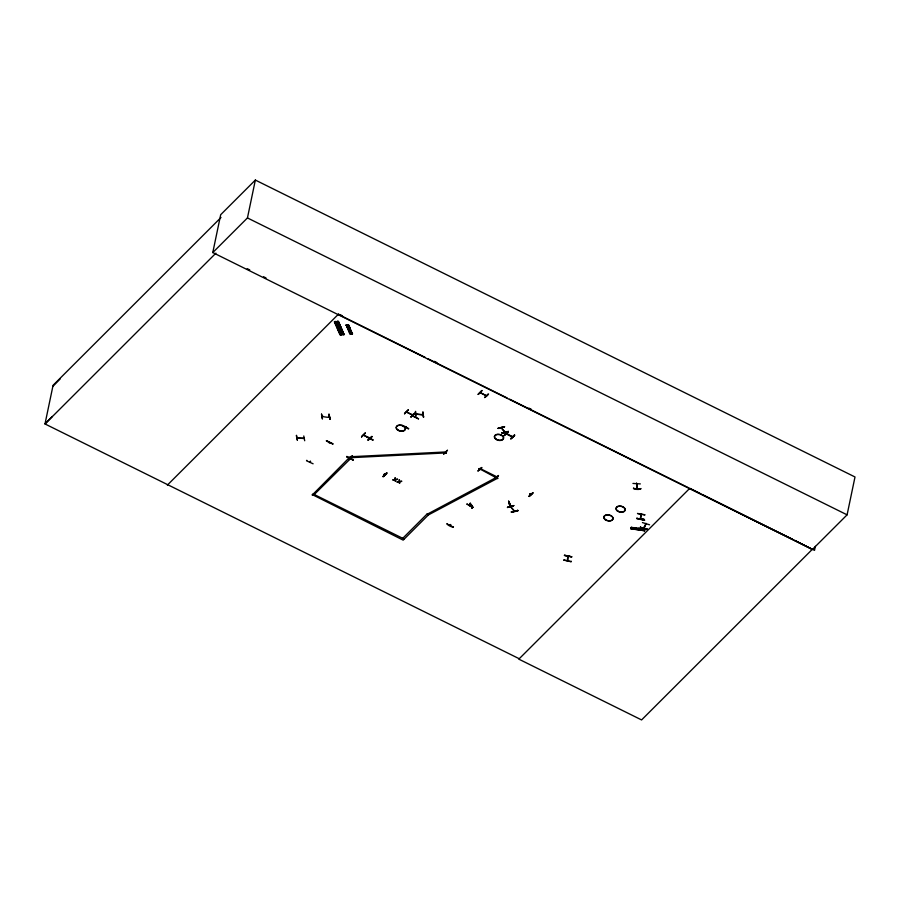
<?xml version="1.0" encoding="UTF-8"?>
<svg xmlns="http://www.w3.org/2000/svg" width="900" height="900" viewBox="0 0 900 900"><rect width="100%" height="100%" fill="white"/><g stroke="black" fill="none" stroke-linecap="round" stroke-linejoin="round"><path stroke-width="1.35" d="M631.226 528.964L631.305 527.366L644.614 529.144L644.535 530.752M632.61 529.121L632.655 527.546M486.529 395.707L480.285 392.591M506.767 434.228L507.004 433.519L506.723 434.239L506.284 433.406M512.572 436.905L511.942 436.162M384.874 474.109L384.03 474.548L384.919 474.165M412.729 415.215L406.361 412.031L407.002 412.358M412.853 415.091L406.586 411.93M479.846 469.215L479.093 468.596M530.044 494.257L530.46 493.605L530.876 494.483L530.257 493.74M412.121 415.8L418.534 418.725M418.5 418.973L412.155 415.553M631.215 529.211L631.26 528.637L644.569 530.73L631.226 528.874M631.26 527.94L631.305 527.366L631.26 527.94L644.569 529.729L644.636 529.009M644.524 530.989L644.569 530.415M644.569 529.717L631.294 527.67M644.299 527.94L644.141 527.288M644.051 527.31L644.119 528.345L646.189 523.474M309.859 462.049L310.309 461.216L310.185 461.767M310.579 461.363L310.466 461.914M329.704 442.598L329.152 442.496M450.349 525.555L450.574 524.509L450.09 525.476M450.697 525.24L450.473 524.565M636.795 483.851L636.604 483.165L636.84 483.851M636.784 483.806L637.256 488.554L637.279 487.62M640.867 488.52C641.306 489.87 632.869 489.848 633.521 487.935M640.822 488.858L633.476 488.52M564.435 555.536L571.781 556.875L564.502 555.221M567.259 560.779L567.889 556.267M567.731 559.98L567.574 560.891L568.238 556.234M571.185 561.217L571.084 561.791L563.839 559.946M636.761 518.625C650.925 520.808 643.14 520.875 636.851 518.096M644.805 514.969L637.481 513.472L644.85 514.755M640.991 514.519L640.294 519.03L640.485 518.141M640.586 519.053L641.273 514.462M644.096 519.998L644.197 519.424L641.745 518.985L644.197 519.435M571.118 561.555L563.794 560.149M636.784 518.434L644.141 519.694M212.782 252.562L220.691 214.695L255.352 180.067L855 476.978L847.091 514.834L812.43 549.461L212.782 252.562L247.444 217.935L255.352 180.067M296.516 435.308L297.382 440.134M297.326 440.156L296.359 435.577M297.765 437.591L297.675 437.985M303.772 435.971L304.706 440.752M303.57 438.491L303.457 437.873M306.81 460.282L306.54 460.8L313.11 463.793M321.559 414.113L322.447 419.029L321.536 414.135M322.2 416.745L322.897 416.171M346.489 325.204L350.618 333.9L346.275 324.945M346.657 325.834L349.009 325.676M346.916 326.419L349.267 326.261M329.017 414.259L330.176 419.4L328.973 414.225M497.835 478.114L428.377 514.935L403.166 540.124L312.3 494.606M328.59 416.441C332.19 418.68 319.016 415.789 322.819 416.565M347.299 327.308L349.65 327.15M313.02 493.897L403.988 538.931M347.636 328.095L349.999 327.938M348.019 328.973L350.381 328.815M314.257 494.505L351.506 457.661L446.389 452.891L446.411 452.239M326.407 440.955L332.978 443.914L326.498 440.64M329.085 442.789L329.681 442.665M353.25 459.529L352.98 460.046L346.849 456.39M352.507 455.726L348.795 459.382M312.199 495.079L350.359 456.57M351.608 457.189L351.191 458.291L350.381 457.391M350.269 457.043L351.506 457.661L351.236 456.244M361.575 436.916L365.355 432.956L361.642 436.601M363.375 435.161L373.061 439.988L366.57 436.691M368.291 440.246C375.975 432.236 370.238 439.447 368.01 439.796M369.113 437.603L369.236 437.468M383.299 476.798C390.915 468.709 385.155 476.19 383.006 476.314M384.446 473.873L384.772 474.637M382.95 476.64L386.73 472.669M404.539 413.696L408.251 410.04L404.629 413.483M408.701 428.558L402.322 425.374M395.089 479.576L393.424 480.262L392.974 479.689M404.561 413.798L408.341 409.826M405.911 426.6L405.664 427.331M392.906 480.004L394.954 479.554L394.92 477.754M405.461 427.016L405.608 426.488M405.877 426.589L405.765 427.174M397.541 479.059L395.392 479.475L395.404 478.001M395.561 481.32L395.527 479.509M399.229 481.635L397.564 482.321L397.125 481.748M410.929 416.981C418.252 409.511 413.921 415.834 410.996 416.666M412.088 414.923L412.234 414.349M397.058 482.062L399.094 481.601L399.06 479.812M401.692 481.106L399.544 481.534L399.555 480.049M399.713 483.379L399.679 481.556M411.03 416.981L414.754 413.066M415.553 411.345L415.822 416.137M422.989 414.72L415.631 413.966L416.531 413.662M423 414.889L422.257 414.236M422.865 412.402L423.54 417.24L422.933 412.088M422.978 412.121L423.529 417.206M402.739 538.312L427.23 513.844M428.468 514.462L427.455 513.686M447.48 450.202L443.767 453.848M446.389 452.891L446.119 451.474M446.287 452.363L445.781 452.317M447.086 523.62C446.108 524.531 453.364 528.165 453.454 526.815M478.204 394.335L481.882 390.668L478.305 394.121M478.238 394.436L481.973 390.454M484.627 397.609C491.569 389.756 487.744 396.585 484.695 397.282M469.969 506.048L469.429 505.834M470.351 503.257L472.264 508.162L470.295 503.303M477.99 471.082C485.213 463.59 480.96 469.969 477.99 470.79M479.216 468.473L479.734 469.136M479.779 468.9L497.734 478.586M472.23 505.406L471.296 505.642M479.543 469.316L480.488 468.18M473.141 507.161L466.751 503.978L473.119 507.386M504.608 426.645L498.173 428.164M501.772 432.765C501.289 433.642 509.254 433.001 508.207 431.246M504.72 431.381L505.058 432.27L501.48 427.702M494.809 479.115L498.521 475.47M507.634 431.775L504.349 435.33M496.766 477.202L427.354 514.159M497.205 477.428L497.205 478.035L497.531 476.618M512.505 436.871L506.363 433.226M506.284 433.777L506.464 433.215M497.452 477.506L496.53 477.675L497.261 477.81M504.281 435.645L508.016 431.662M511.031 438.975C518.625 430.841 512.876 438.244 510.739 438.491M510.671 438.806L514.451 434.869M508.882 501.368L510.761 506.239L508.59 501.109M513.877 505.564L507.544 507.218M509.456 503.921L508.68 503.392M511.324 511.774C516.42 512.01 523.485 508.781 511.47 512.303M517.793 510.694L517.669 510.176M529.312 496.519C536.996 488.509 531.248 495.72 529.02 496.058M530.156 494.348L530.291 493.582M530.899 493.83L530.876 494.483L530.212 494.123M632.947 483.435L640.305 483.907M636.581 483.266L636.998 488.486M636.806 484.279L636.986 483.626M638.471 528.188L638.438 529.774M639.832 528.368L639.788 529.954M647.572 529.065C647.685 530.426 639.675 527.94 640.474 526.928M641.025 528.525L640.991 530.111M642.431 522.574L649.575 524.801M642.375 528.716L642.341 530.291M643.286 528.829L643.241 530.415M643.972 527.873L644.164 527.243M643.837 528.278L645.908 523.384M812.43 549.461L794.959 540.461M815.355 546.334L814.523 550.361L689.738 488.363L518.827 659.149L641.587 719.933L812.498 549.146M640.294 527.467L647.415 529.594M640.395 527.231L647.516 529.391M402.255 425.655L408.532 428.974M346.613 456.851L352.991 460.012M346.793 456.637L353.183 459.844M447.007 523.89L453.341 527.141M510.536 506.734L514.238 511.234M296.865 437.951L304.088 438.277M304.121 438.48L296.899 438.12M498.082 428.389L504.517 426.859M471.87 508.174L470.025 503.314M507.454 507.442L513.596 505.631M415.451 411.604L415.755 416.452M508.669 503.786L509.22 503.707M361.53 436.838L365.265 433.17M352.395 455.963L348.728 459.697M447.368 450.439L443.7 454.162M504.236 435.566L507.904 431.899M498.409 475.706L494.426 479.228M52.841 386.392L60.188 378.923M52.346 416.475L45 423.945L519.142 658.699M221.006 217.485L53.078 385.29L45 423.945L215.91 253.159M167.355 485.123L338.681 313.942M332.843 444.049L326.452 440.843M367.942 440.111L371.723 436.399M412.627 415.192L412.301 414.787M384.739 474.874L384.221 474.424M446.108 452.723L445.725 452.306M528.952 496.373L532.733 492.671M337.252 321.593L342.844 334.654L337.489 321.345L343.17 334.507L337.433 321.457L338.175 321.289L344.059 334.575L339.986 334.822L334.316 321.761L338.411 321.502L344.014 334.586L338.411 321.502M340.447 334.811L334.642 321.514L340.312 334.586M341.168 334.766L335.329 321.469L340.942 334.654M352.373 333.63L349.841 333.956L346.241 325.069L348.75 325.058L352.035 333.821M351.911 333.731L348.142 324.956L352.215 333.799M346.241 325.069L350.438 333.832M351.709 333.821L352.53 333.776M422.899 414.889L415.733 414.169M350.179 458.269L351.056 458.257M346.061 325.249L346.691 325.103L350.325 333.923M348.109 325.024L352.058 333.81M348.255 325.114L352.474 333.787M343.564 334.62L337.849 321.536M486.36 395.843L480.004 392.67M363.499 435.026L369.754 438.131M513.619 505.609L507.476 507.532M504.371 426.679L498.105 428.479M508.185 431.55L501.75 433.035M395.46 479.824L397.474 479.374M399.611 481.871L401.625 481.421M472.005 505.834L471.42 505.609M512.347 437.04L506.059 433.868M384.637 474.84L384.142 474.604M335.216 322.853L338.76 322.616M335.61 323.741L339.142 323.505M336.184 325.069L339.716 324.832M336.69 326.239L340.234 326.002M337.275 327.566L340.808 327.33M339.728 333.259L343.271 333.022M349.639 332.899L351.99 332.741M351.135 456.716L446.017 451.946M514.26 510.806L511.144 507.116M504.81 432.349L501.221 427.86M631.26 527.738L644.591 529.549M350.257 457.785L351.293 458.123M564.469 555.278L571.793 556.762M508.59 501.379L510.469 506.205M329.321 416.88L328.613 417.004M329.85 419.332L328.973 414.473M247.444 217.935L847.091 514.834M247.23 268.673L249.739 269.91M263.52 276.727L266.017 277.976M339.941 314.572L342.45 315.821M434.419 361.35L436.939 362.599M528.896 408.127L531.416 409.376M338.276 314.348L425.194 357.379M427.714 358.627L507.082 397.924M509.603 399.173L688.477 487.744M689.738 488.363L699.761 493.324M702.27 494.572L792.461 539.224M506.171 433.957L506.891 434.07M480.386 468.652L497.43 477.09L496.642 477.754M427.129 514.327L428.377 514.935M479.779 469.181L479.115 469.08M446.141 452.723L445.613 452.486M366.525 436.905L372.915 440.1M517.635 510.424L511.301 512.077M335.329 321.469L341.201 334.755M399.173 481.95L399.229 483.142M395.021 479.891L395.077 481.084M617.344 510.952A4.657 2.936 11.8 0 0 625.028 510.559A4.657 2.936 11.8 0 0 619.391 506.228A4.657 2.936 11.8 0 0 617.344 510.952M617.411 510.705A4.624 2.914 11.8 0 0 625.05 510.311A4.624 2.914 11.8 0 0 619.447 506.014A4.624 2.914 11.8 0 0 617.411 510.705M605.205 519.649A4.657 2.936 11.8 0 0 612.889 519.266A4.657 2.936 11.8 0 0 607.252 514.935A4.657 2.936 11.8 0 0 605.205 519.649M605.227 519.514A4.669 2.936 11.8 0 0 612.923 519.131A4.669 2.936 11.8 0 0 607.275 514.789A4.669 2.936 11.8 0 0 605.227 519.514M495.731 439.2A4.657 2.936 11.8 0 0 503.415 438.817A4.657 2.936 11.8 0 0 497.767 434.486A4.657 2.936 11.8 0 0 495.731 439.2M495.787 438.941A4.635 2.914 11.8 0 0 503.449 438.559A4.635 2.914 11.8 0 0 497.835 434.239A4.635 2.914 11.8 0 0 495.787 438.941M397.519 429.964A4.657 2.936 11.8 0 0 405.214 429.57A4.657 2.936 11.8 0 0 399.566 425.239A4.657 2.936 11.8 0 0 397.519 429.964M397.575 429.728A4.635 2.914 11.8 0 0 405.236 429.345A4.635 2.914 11.8 0 0 399.623 425.036A4.635 2.914 11.8 0 0 397.575 429.728"/></g></svg>
